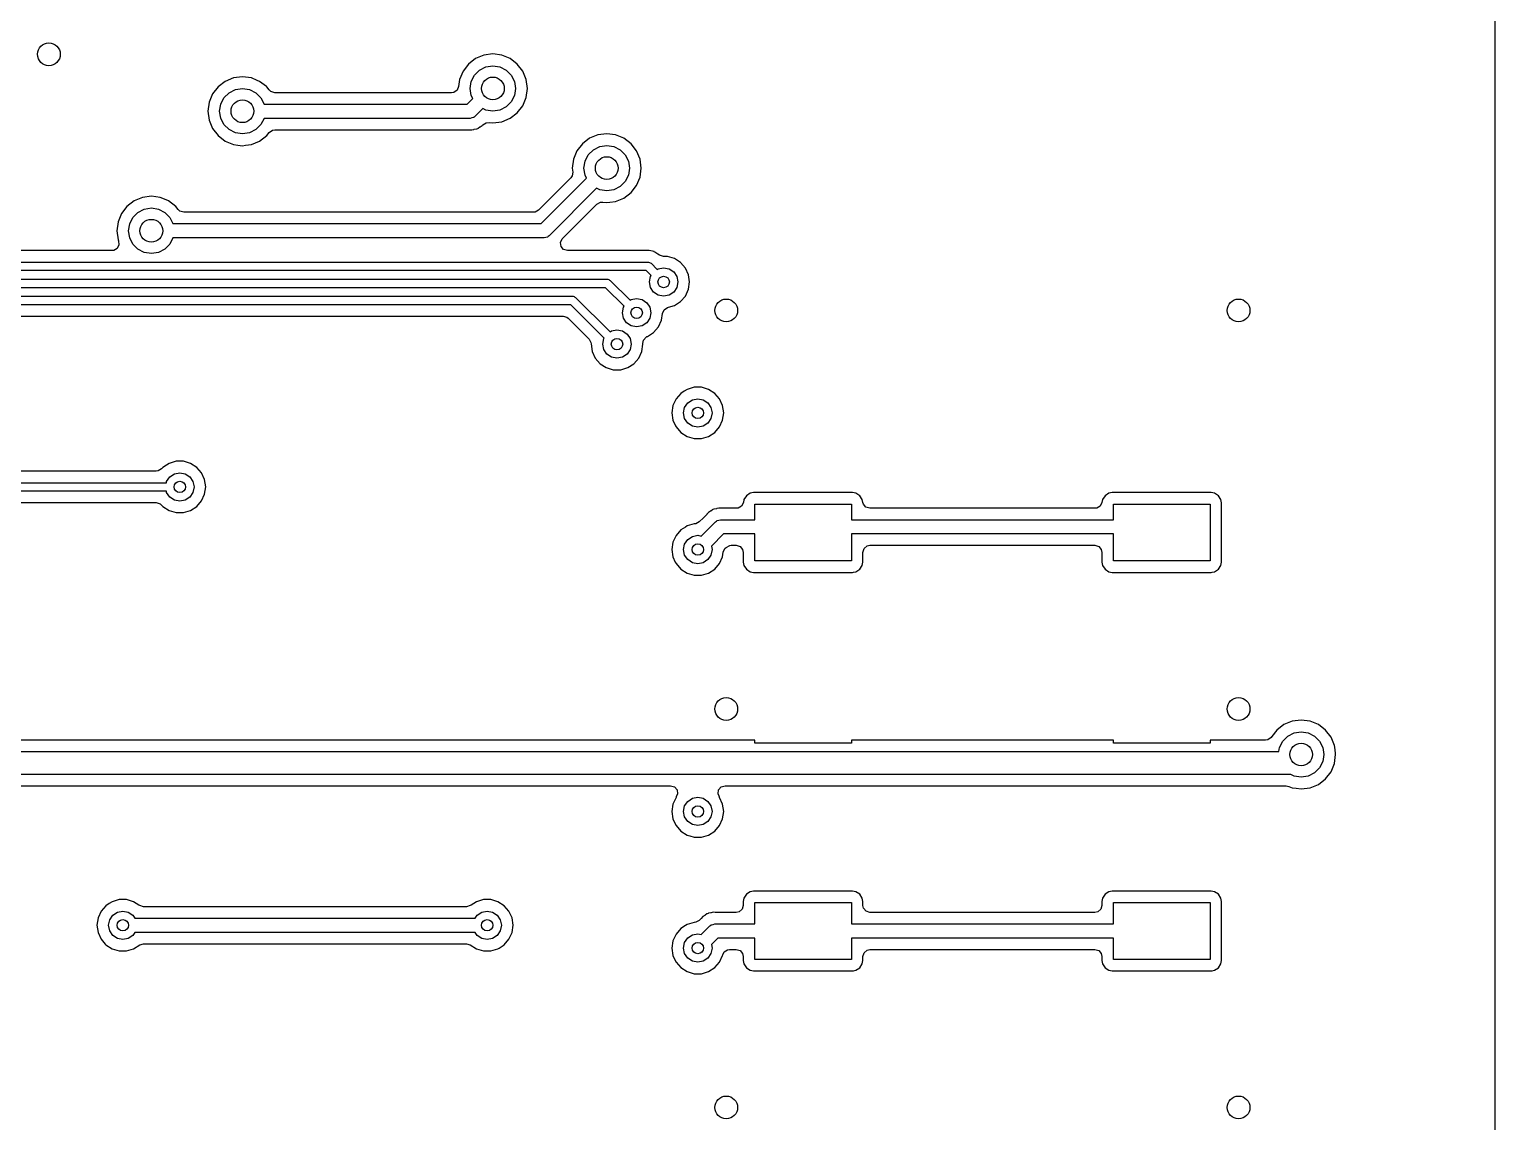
# Model space of a CAD drawing. Extents: x 0.4 to 10.6, y -8.1 to -0.4.
# Drawn here: x 6.88 to 7.894, y -2.707 to -1.951 of the extents above; entities that cross this region are included whole.
import ezdxf

# ---------------------------------------------------------------- set-up
doc = ezdxf.new("R2010")
doc.units = 0
doc.header["$MEASUREMENT"] = 0
doc.layers.add('BLACK', color=7, linetype='CONTINUOUS')

msp = doc.modelspace()

# ---------------------------------------------------------------- linework, layer by layer
at = {"layer": 'BLACK', "linetype": 'CONTINUOUS'}
for p, q in [((7.89368, -1.7126), (7.89368, -3.01181)), ((7.18393, -1.97526), (7.18014, -1.9802)), ((7.18886, -1.97147), (7.18393, -1.97526)), ((7.19462, -1.96909), (7.18886, -1.97147)), ((7.20079, -1.96828), (7.19462, -1.96909)), ((7.19462, -1.96909), (7.19462, -1.96909)), ((7.20696, -1.96909), (7.20079, -1.96828)), ((7.20079, -1.96828), (7.20079, -1.96828)), ((7.21271, -1.97147), (7.20696, -1.96909)), ((7.20696, -1.96909), (7.20696, -1.96909)), ((7.21765, -1.97526), (7.21271, -1.97147)), ((7.22144, -1.9802), (7.21765, -1.97526)), ((7.02139, -1.98484), (7.01564, -1.98722)), ((7.02756, -1.98403), (7.02139, -1.98484)), ((7.02139, -1.98484), (7.02139, -1.98484)), ((7.03373, -1.98484), (7.02756, -1.98403)), ((7.02756, -1.98403), (7.02756, -1.98403)), ((7.03782, -1.98654), (7.03373, -1.98484)), ((7.03373, -1.98484), (7.03373, -1.98484)), ((7.17775, -1.98595), (7.17711, -1.99081)), ((7.18014, -1.9802), (7.17775, -1.98595)), ((7.17775, -1.98595), (7.17775, -1.98595)), ((7.18581, -1.98726), (7.18805, -1.98287)), ((7.18805, -1.98287), (7.19153, -1.97939)), ((7.19153, -1.97939), (7.19592, -1.97715)), ((7.19592, -1.97715), (7.20079, -1.97638)), ((7.20079, -1.97638), (7.20565, -1.97715)), ((7.20565, -1.97715), (7.21004, -1.97939)), ((7.21004, -1.97939), (7.21353, -1.98287)), ((7.21353, -1.98287), (7.21576, -1.98726)), ((7.22382, -1.98595), (7.22144, -1.9802)), ((7.22463, -1.99213), (7.22382, -1.98595)), ((7.00691, -1.99595), (7.00453, -2.0017)), ((7.0107, -1.99101), (7.00691, -1.99595)), ((7.01564, -1.98722), (7.0107, -1.99101)), ((7.01482, -1.99862), (7.0183, -1.99513)), ((7.0183, -1.99513), (7.02269, -1.9929)), ((7.02269, -1.9929), (7.02756, -1.99213)), ((7.02756, -1.99213), (7.03243, -1.9929)), ((7.03243, -1.9929), (7.03682, -1.99513)), ((7.03682, -1.99513), (7.0403, -1.99862)), ((7.03948, -1.98722), (7.03782, -1.98654)), ((7.04416, -1.99081), (7.03948, -1.98722)), ((7.04442, -1.99101), (7.04416, -1.99081)), ((7.04606, -1.99315), (7.04442, -1.99101)), ((7.04729, -1.99428), (7.04606, -1.99315)), ((7.04993, -1.99506), (7.04729, -1.99428)), ((7.17227, -1.99506), (7.04993, -1.99506)), ((7.17371, -1.99484), (7.17227, -1.99506)), ((7.176, -1.99333), (7.17371, -1.99484)), ((7.17711, -1.99081), (7.176, -1.99333)), ((7.18504, -1.99213), (7.18581, -1.98726)), ((7.18581, -1.99699), (7.18504, -1.99213)), ((7.21576, -1.98726), (7.21654, -1.99213)), ((7.21654, -1.99213), (7.21576, -1.99699)), ((7.22382, -1.9983), (7.22463, -1.99213)), ((7.00453, -2.0017), (7.00371, -2.00787)), ((7.00453, -2.0017), (7.00453, -2.0017)), ((7.01181, -2.00787), (7.01258, -2.00301)), ((7.01258, -2.00301), (7.01482, -1.99862)), ((7.0403, -1.99862), (7.04251, -2.00295)), ((7.04251, -2.00295), (7.183, -2.00295)), ((7.183, -2.00295), (7.18687, -1.99908)), ((7.18687, -1.99908), (7.18581, -1.99699)), ((7.19383, -2.00604), (7.18852, -2.01135)), ((7.19592, -2.0071), (7.19383, -2.00604)), ((7.21004, -2.00487), (7.20565, -2.0071)), ((7.21353, -2.00138), (7.21004, -2.00487)), ((7.21576, -1.99699), (7.21353, -2.00138)), ((7.21765, -2.00899), (7.22144, -2.00405)), ((7.22144, -2.00405), (7.22382, -1.9983)), ((7.00371, -2.00787), (7.00371, -2.00787)), ((7.00371, -2.00787), (7.00453, -2.01405)), ((7.00453, -2.01405), (7.00453, -2.01405)), ((7.00453, -2.01405), (7.00645, -2.01869)), ((7.01258, -2.01274), (7.01181, -2.00787)), ((7.01482, -2.01713), (7.01258, -2.01274)), ((7.04251, -2.0128), (7.0403, -2.01713)), ((7.18504, -2.0128), (7.04251, -2.0128)), ((7.18621, -2.01245), (7.18504, -2.0128)), ((7.1874, -2.01219), (7.18621, -2.01245)), ((7.1876, -2.01204), (7.1874, -2.01219)), ((7.1877, -2.01201), (7.1876, -2.01204)), ((7.18782, -2.01188), (7.1877, -2.01201)), ((7.18852, -2.01135), (7.18782, -2.01188)), ((7.19383, -2.01733), (7.19612, -2.01581)), ((7.20079, -2.00787), (7.19592, -2.0071)), ((7.19612, -2.01581), (7.19821, -2.01563)), ((7.19821, -2.01563), (7.20079, -2.01597)), ((7.20565, -2.0071), (7.20079, -2.00787)), ((7.20079, -2.01597), (7.20696, -2.01516)), ((7.20696, -2.01516), (7.21271, -2.01278)), ((7.21271, -2.01278), (7.21765, -2.00899)), ((7.00645, -2.01869), (7.00691, -2.0198)), ((7.00691, -2.0198), (7.0107, -2.02474)), ((7.0107, -2.02474), (7.01564, -2.02853)), ((7.0183, -2.02061), (7.01482, -2.01713)), ((7.02269, -2.02285), (7.0183, -2.02061)), ((7.02756, -2.02362), (7.02269, -2.02285)), ((7.03243, -2.02285), (7.02756, -2.02362)), ((7.03682, -2.02061), (7.03243, -2.02285)), ((7.0403, -2.01713), (7.03682, -2.02061)), ((7.03948, -2.02853), (7.04442, -2.02474)), ((7.04442, -2.02474), (7.04606, -2.0226)), ((7.04606, -2.0226), (7.04828, -2.02098)), ((7.04828, -2.02098), (7.04993, -2.02069)), ((7.04993, -2.02069), (7.18437, -2.02069)), ((7.18437, -2.02069), (7.18459, -2.0207)), ((7.18459, -2.0207), (7.18617, -2.02084)), ((7.18617, -2.02084), (7.18771, -2.02042)), ((7.18771, -2.02042), (7.18792, -2.02038)), ((7.18792, -2.02038), (7.18949, -2.0201)), ((7.18949, -2.0201), (7.18969, -2.02003)), ((7.18949, -2.0201), (7.18949, -2.0201)), ((7.18969, -2.02003), (7.19035, -2.01976)), ((7.19035, -2.01976), (7.19054, -2.01967)), ((7.19054, -2.01967), (7.19184, -2.01875)), ((7.19054, -2.01967), (7.19054, -2.01967)), ((7.19184, -2.01875), (7.19202, -2.01864)), ((7.19202, -2.01864), (7.1934, -2.01784)), ((7.1934, -2.01784), (7.19383, -2.01733)), ((7.2676, -2.02659), (7.26267, -2.03038)), ((7.27336, -2.02421), (7.2676, -2.02659)), ((7.27953, -2.0234), (7.27336, -2.02421)), ((7.27336, -2.02421), (7.27336, -2.02421)), ((7.2857, -2.02421), (7.27953, -2.0234)), ((7.27953, -2.0234), (7.27953, -2.0234)), ((7.28898, -2.02557), (7.2857, -2.02421)), ((7.2857, -2.02421), (7.2857, -2.02421)), ((7.29145, -2.02659), (7.28898, -2.02557)), ((7.29639, -2.03038), (7.29145, -2.02659)), ((7.01564, -2.02853), (7.02139, -2.03091)), ((7.02139, -2.03091), (7.02447, -2.03131)), ((7.02447, -2.03131), (7.02756, -2.03172)), ((7.02756, -2.03172), (7.02962, -2.03145)), ((7.02756, -2.03172), (7.02756, -2.03172)), ((7.02756, -2.03172), (7.02756, -2.03172)), ((7.02962, -2.03145), (7.03373, -2.03091)), ((7.03373, -2.03091), (7.03948, -2.02853)), ((7.25888, -2.03532), (7.25649, -2.04107)), ((7.26267, -2.03038), (7.25888, -2.03532)), ((7.26679, -2.03799), (7.27027, -2.0345)), ((7.27027, -2.0345), (7.27466, -2.03227)), ((7.27466, -2.03227), (7.27953, -2.0315)), ((7.27953, -2.0315), (7.28439, -2.03227)), ((7.28439, -2.03227), (7.28878, -2.0345)), ((7.28878, -2.0345), (7.29227, -2.03799)), ((7.30018, -2.03532), (7.29639, -2.03038)), ((7.30256, -2.04107), (7.30018, -2.03532)), ((7.25649, -2.04107), (7.25568, -2.04724)), ((7.25568, -2.04724), (7.25568, -2.04724)), ((7.25568, -2.04724), (7.25603, -2.04991)), ((7.25649, -2.04107), (7.25649, -2.04107)), ((7.26378, -2.04724), (7.26455, -2.04238)), ((7.26455, -2.05211), (7.26378, -2.04724)), ((7.26455, -2.04238), (7.26679, -2.03799)), ((7.29227, -2.03799), (7.2945, -2.04238)), ((7.2945, -2.04238), (7.29528, -2.04724)), ((7.29528, -2.04724), (7.2945, -2.05211)), ((7.30337, -2.04724), (7.30256, -2.04107)), ((7.30256, -2.05342), (7.30337, -2.04724)), ((7.25465, -2.054), (7.23234, -2.07631)), ((7.23418, -2.08563), (7.26561, -2.0542)), ((7.25561, -2.05263), (7.25465, -2.054)), ((7.25603, -2.04991), (7.25561, -2.05263)), ((7.26561, -2.0542), (7.26455, -2.05211)), ((7.29227, -2.0565), (7.28878, -2.05998)), ((7.2945, -2.05211), (7.29227, -2.0565)), ((7.30018, -2.05917), (7.30256, -2.05342)), ((6.9584, -2.06752), (6.95264, -2.0699)), ((6.96457, -2.06671), (6.9584, -2.06752)), ((6.9584, -2.06752), (6.9584, -2.06752)), ((6.97074, -2.06752), (6.96457, -2.06671)), ((6.96457, -2.06671), (6.96457, -2.06671)), ((6.97473, -2.06917), (6.97074, -2.06752)), ((6.97074, -2.06752), (6.97074, -2.06752)), ((7.27257, -2.06116), (7.2397, -2.09403)), ((7.27466, -2.06222), (7.27257, -2.06116)), ((7.27953, -2.06299), (7.27466, -2.06222)), ((7.28439, -2.06222), (7.27953, -2.06299)), ((7.28878, -2.05998), (7.28439, -2.06222)), ((7.29145, -2.0679), (7.29639, -2.06411)), ((7.29639, -2.06411), (7.30018, -2.05917)), ((6.94771, -2.07369), (6.94392, -2.07863)), ((6.95264, -2.0699), (6.94771, -2.07369)), ((6.95531, -2.07781), (6.9597, -2.07557)), ((6.9597, -2.07557), (6.96457, -2.0748)), ((6.96457, -2.0748), (6.96943, -2.07557)), ((6.96943, -2.07557), (6.97382, -2.07781)), ((6.97649, -2.0699), (6.97473, -2.06917)), ((6.98142, -2.07369), (6.97649, -2.0699)), ((6.98143, -2.07369), (6.98142, -2.07369)), ((6.98307, -2.07583), (6.98143, -2.07369)), ((6.9843, -2.07696), (6.98307, -2.07583)), ((6.98694, -2.07774), (6.9843, -2.07696)), ((7.22993, -2.07762), (7.22889, -2.07774)), ((7.23234, -2.07631), (7.22993, -2.07762)), ((7.26052, -2.08438), (7.27277, -2.07213)), ((7.27277, -2.07213), (7.27518, -2.07081)), ((7.27518, -2.07081), (7.27686, -2.07074)), ((7.27686, -2.07074), (7.27953, -2.07109)), ((7.27953, -2.07109), (7.28158, -2.07082)), ((7.27953, -2.07109), (7.27953, -2.07109)), ((7.27953, -2.07109), (7.27953, -2.07109)), ((7.28158, -2.07082), (7.2857, -2.07028)), ((7.2857, -2.07028), (7.29145, -2.0679)), ((6.94153, -2.08438), (6.94072, -2.09055)), ((6.94392, -2.07863), (6.94153, -2.08438)), ((6.94153, -2.08438), (6.94153, -2.08438)), ((6.94882, -2.09055), (6.94959, -2.08568)), ((6.94959, -2.08568), (6.95183, -2.08129)), ((6.95183, -2.08129), (6.95531, -2.07781)), ((6.97382, -2.07781), (6.97731, -2.08129)), ((6.97731, -2.08129), (6.97952, -2.08563)), ((6.97952, -2.08563), (7.23418, -2.08563)), ((7.22889, -2.07774), (6.98694, -2.07774)), ((7.24892, -2.09598), (7.26052, -2.08438)), ((6.94072, -2.09055), (6.94072, -2.09055)), ((6.94072, -2.09055), (6.94153, -2.09672)), ((6.94153, -2.09672), (6.94153, -2.09672)), ((6.94153, -2.09672), (6.94182, -2.09742)), ((6.94182, -2.09742), (6.94188, -2.09756)), ((6.94188, -2.09756), (6.94217, -2.1003)), ((6.94959, -2.09542), (6.94882, -2.09055)), ((6.95183, -2.09981), (6.94959, -2.09542)), ((6.97952, -2.09547), (6.97731, -2.09981)), ((7.23622, -2.09547), (6.97952, -2.09547)), ((7.23739, -2.09513), (7.23622, -2.09547)), ((7.23858, -2.09487), (7.23739, -2.09513)), ((7.23878, -2.09472), (7.23858, -2.09487)), ((7.23888, -2.09469), (7.23878, -2.09472)), ((7.239, -2.09456), (7.23888, -2.09469)), ((7.2397, -2.09403), (7.239, -2.09456)), ((7.24754, -2.09873), (7.24868, -2.09623)), ((7.24868, -2.09623), (7.24892, -2.09598)), ((6.93737, -2.10431), (6.75653, -2.10431)), ((6.93858, -2.10416), (6.93737, -2.10431)), ((6.94094, -2.10276), (6.93858, -2.10416)), ((6.94217, -2.1003), (6.94094, -2.10276)), ((6.95531, -2.10329), (6.95183, -2.09981)), ((6.9597, -2.10553), (6.95531, -2.10329)), ((6.96457, -2.1063), (6.9597, -2.10553)), ((6.96943, -2.10553), (6.96457, -2.1063)), ((6.97382, -2.10329), (6.96943, -2.10553)), ((6.97731, -2.09981), (6.97382, -2.10329)), ((7.24793, -2.10146), (7.24754, -2.09873)), ((7.24973, -2.10354), (7.24793, -2.10146)), ((7.25237, -2.10431), (7.24973, -2.10354)), ((7.30652, -2.10431), (7.25237, -2.10431)), ((7.30747, -2.10422), (7.30652, -2.10431)), ((7.30807, -2.1041), (7.30747, -2.10422)), ((7.30838, -2.10416), (7.30807, -2.1041)), ((7.30807, -2.1041), (7.30807, -2.1041)), ((7.30897, -2.10428), (7.30838, -2.10416)), ((7.3123, -2.10494), (7.30897, -2.10428)), ((7.30897, -2.10428), (7.30897, -2.10428)), ((7.31245, -2.10504), (7.3123, -2.10494)), ((7.3123, -2.10494), (7.3123, -2.10494)), ((7.3123, -2.10494), (7.3123, -2.10494)), ((7.3123, -2.10494), (7.3123, -2.10494)), ((7.31275, -2.10524), (7.31245, -2.10504)), ((7.31499, -2.10673), (7.31275, -2.10524)), ((7.31602, -2.10743), (7.31499, -2.10673)), ((7.31609, -2.10747), (7.31602, -2.10743)), ((7.31873, -2.10825), (7.31609, -2.10747)), ((7.30685, -2.11811), (6.75002, -2.11811)), ((6.75124, -2.1122), (7.30807, -2.1122)), ((7.31027, -2.12153), (7.30685, -2.11811)), ((7.30807, -2.1122), (7.30825, -2.11224)), ((7.30825, -2.11224), (7.30833, -2.11222)), ((7.30833, -2.11222), (7.30845, -2.11227)), ((7.30845, -2.11227), (7.30908, -2.11238)), ((7.30908, -2.11238), (7.30957, -2.1128)), ((7.30957, -2.1128), (7.31016, -2.11307)), ((7.31016, -2.11307), (7.31444, -2.11735)), ((7.31444, -2.11735), (7.31513, -2.11689)), ((7.31513, -2.11689), (7.3189, -2.11614)), ((7.32145, -2.10825), (7.31873, -2.10825)), ((7.3189, -2.11614), (7.32266, -2.11689)), ((7.32634, -2.10968), (7.32145, -2.10825)), ((7.32145, -2.10825), (7.32145, -2.10825)), ((7.32266, -2.11689), (7.32586, -2.11902)), ((7.33063, -2.11244), (7.32634, -2.10968)), ((7.32634, -2.10968), (7.32634, -2.10968)), ((7.32634, -2.10968), (7.32634, -2.10968)), ((7.33397, -2.1163), (7.33063, -2.11244)), ((7.33609, -2.12094), (7.33397, -2.1163)), ((6.73531, -2.12402), (7.27992, -2.12402)), ((7.27992, -2.12402), (7.2801, -2.12405)), ((7.2801, -2.12405), (7.28018, -2.12403)), ((7.28018, -2.12403), (7.2803, -2.12408)), ((7.2803, -2.12408), (7.28093, -2.12419)), ((7.28093, -2.12419), (7.28143, -2.12461)), ((7.28143, -2.12461), (7.28201, -2.12488)), ((7.28201, -2.12488), (7.29576, -2.13863)), ((7.30906, -2.12598), (7.3098, -2.12222)), ((7.3098, -2.12975), (7.30906, -2.12598)), ((7.3098, -2.12222), (7.31027, -2.12153)), ((7.32586, -2.11902), (7.32799, -2.12222)), ((7.32799, -2.12222), (7.32874, -2.12598)), ((7.32874, -2.12598), (7.32799, -2.12975)), ((7.33682, -2.12598), (7.33609, -2.12094)), ((7.33609, -2.13103), (7.33682, -2.12598)), ((6.72614, -2.13583), (7.25591, -2.13583)), ((7.2787, -2.12992), (6.73409, -2.12992)), ((7.25591, -2.13583), (7.25609, -2.13586)), ((7.25609, -2.13586), (7.25616, -2.13584)), ((7.25616, -2.13584), (7.25628, -2.13589)), ((7.25628, -2.13589), (7.25692, -2.136)), ((7.25692, -2.136), (7.25741, -2.13642)), ((7.25741, -2.13642), (7.25799, -2.13669)), ((7.25799, -2.13669), (7.28183, -2.16052)), ((7.29158, -2.1428), (7.2787, -2.12992)), ((7.29576, -2.13863), (7.29645, -2.13817)), ((7.29645, -2.13817), (7.30022, -2.13742)), ((7.30022, -2.13742), (7.30398, -2.13817)), ((7.30398, -2.13817), (7.30718, -2.1403)), ((7.31194, -2.13294), (7.3098, -2.12975)), ((7.31513, -2.13508), (7.31194, -2.13294)), ((7.3189, -2.13583), (7.31513, -2.13508)), ((7.32266, -2.13508), (7.3189, -2.13583)), ((7.32586, -2.13294), (7.32266, -2.13508)), ((7.32799, -2.12975), (7.32586, -2.13294)), ((7.33063, -2.13953), (7.33397, -2.13567)), ((7.33397, -2.13567), (7.33609, -2.13103)), ((7.25468, -2.14173), (6.72644, -2.14173)), ((7.27777, -2.16482), (7.25468, -2.14173)), ((7.29037, -2.14726), (7.29112, -2.14349)), ((7.29112, -2.15103), (7.29037, -2.14726)), ((7.29112, -2.14349), (7.29158, -2.1428)), ((7.30718, -2.1403), (7.30931, -2.14349)), ((7.30931, -2.14349), (7.31006, -2.14726)), ((7.31006, -2.14726), (7.30931, -2.15103)), ((7.31741, -2.15231), (7.31807, -2.14769)), ((7.31807, -2.14769), (7.31922, -2.14518)), ((7.31922, -2.14518), (7.32153, -2.1437)), ((7.32153, -2.1437), (7.3238, -2.14303)), ((7.32153, -2.1437), (7.32153, -2.1437)), ((7.3238, -2.14303), (7.32634, -2.14228)), ((7.32634, -2.14228), (7.33063, -2.13953)), ((6.73399, -2.14963), (7.24939, -2.14963)), ((7.24939, -2.14963), (7.25203, -2.1504)), ((7.25203, -2.1504), (7.25284, -2.15106)), ((7.25284, -2.15106), (7.26728, -2.1655)), ((7.29326, -2.15422), (7.29112, -2.15103)), ((7.29645, -2.15635), (7.29326, -2.15422)), ((7.30022, -2.1571), (7.29645, -2.15635)), ((7.30398, -2.15635), (7.30022, -2.1571)), ((7.30718, -2.15422), (7.30398, -2.15635)), ((7.30931, -2.15103), (7.30718, -2.15422)), ((7.31195, -2.1608), (7.31529, -2.15695)), ((7.31529, -2.15695), (7.31741, -2.15231)), ((7.26728, -2.1655), (7.2686, -2.16791)), ((7.2686, -2.16791), (7.2687, -2.16885)), ((7.2687, -2.16885), (7.26944, -2.17397)), ((7.27679, -2.16892), (7.27754, -2.16516)), ((7.27754, -2.17269), (7.27679, -2.16892)), ((7.27754, -2.16516), (7.27777, -2.16482)), ((7.28183, -2.16052), (7.28286, -2.15983)), ((7.28286, -2.15983), (7.28663, -2.15908)), ((7.28663, -2.15908), (7.2904, -2.15983)), ((7.2904, -2.15983), (7.29359, -2.16196)), ((7.29359, -2.16196), (7.29572, -2.16516)), ((7.29572, -2.16516), (7.29647, -2.16892)), ((7.29647, -2.16892), (7.29572, -2.17269)), ((7.30382, -2.17397), (7.30455, -2.16892)), ((7.30454, -2.16884), (7.30455, -2.16876)), ((7.30455, -2.16892), (7.30454, -2.16884)), ((7.30455, -2.16876), (7.30455, -2.16857)), ((7.30455, -2.16857), (7.30458, -2.16857)), ((7.30458, -2.16857), (7.30493, -2.16612)), ((7.30493, -2.16612), (7.30673, -2.16404)), ((7.30673, -2.16404), (7.30737, -2.16377)), ((7.30734, -2.16371), (7.30766, -2.16356)), ((7.30737, -2.16377), (7.30734, -2.16371)), ((7.30766, -2.16356), (7.31195, -2.1608)), ((7.30766, -2.16356), (7.30766, -2.16356)), ((7.30766, -2.16356), (7.30766, -2.16356)), ((7.26944, -2.17397), (7.27156, -2.17861)), ((7.27156, -2.17861), (7.27156, -2.17861)), ((7.27156, -2.17861), (7.2749, -2.18247)), ((7.27967, -2.17588), (7.27754, -2.17269)), ((7.28286, -2.17802), (7.27967, -2.17588)), ((7.28663, -2.17877), (7.28286, -2.17802)), ((7.2904, -2.17802), (7.28663, -2.17877)), ((7.29359, -2.17588), (7.2904, -2.17802)), ((7.29572, -2.17269), (7.29359, -2.17588)), ((7.29837, -2.18247), (7.30171, -2.17861)), ((7.30171, -2.17861), (7.30382, -2.17397)), ((7.2749, -2.18247), (7.27919, -2.18522)), ((7.27919, -2.18522), (7.28408, -2.18666)), ((7.28408, -2.18666), (7.28408, -2.18666)), ((7.28408, -2.18666), (7.28408, -2.18666)), ((7.28408, -2.18666), (7.28918, -2.18666)), ((7.28918, -2.18666), (7.29407, -2.18522)), ((7.28918, -2.18666), (7.28918, -2.18666)), ((7.29407, -2.18522), (7.29837, -2.18247)), ((7.33997, -2.1988), (7.33508, -2.20024)), ((7.34507, -2.1988), (7.33997, -2.1988)), ((7.33997, -2.1988), (7.33997, -2.1988)), ((7.34996, -2.20024), (7.34507, -2.1988)), ((7.34507, -2.1988), (7.34507, -2.1988)), ((7.32745, -2.20685), (7.32533, -2.21149)), ((7.33079, -2.20299), (7.32745, -2.20685)), ((7.32745, -2.20685), (7.32745, -2.20685)), ((7.33306, -2.20153), (7.33079, -2.20299)), ((7.33508, -2.20024), (7.33306, -2.20153)), ((7.33508, -2.20024), (7.33508, -2.20024)), ((7.33508, -2.20024), (7.33508, -2.20024)), ((7.33556, -2.20958), (7.33875, -2.20744)), ((7.33875, -2.20744), (7.34252, -2.20669)), ((7.34252, -2.20669), (7.34629, -2.20744)), ((7.34629, -2.20744), (7.34948, -2.20958)), ((7.35425, -2.20299), (7.34996, -2.20024)), ((7.34996, -2.20024), (7.34996, -2.20024)), ((7.34996, -2.20024), (7.34996, -2.20024)), ((7.35759, -2.20685), (7.35425, -2.20299)), ((7.35971, -2.21149), (7.35759, -2.20685)), ((7.32533, -2.21149), (7.3246, -2.21654)), ((7.3246, -2.21654), (7.32533, -2.22158)), ((7.33268, -2.21654), (7.33343, -2.21277)), ((7.33343, -2.2203), (7.33268, -2.21654)), ((7.33343, -2.21277), (7.33556, -2.20958)), ((7.34948, -2.20958), (7.35161, -2.21277)), ((7.35161, -2.21277), (7.35236, -2.21654)), ((7.35236, -2.21654), (7.35161, -2.2203)), ((7.36044, -2.21654), (7.35971, -2.21149)), ((7.35971, -2.22158), (7.36044, -2.21654)), ((7.32533, -2.22158), (7.32712, -2.22552)), ((7.32712, -2.22552), (7.32745, -2.22622)), ((7.32745, -2.22622), (7.33079, -2.23008)), ((7.33556, -2.2235), (7.33343, -2.2203)), ((7.33875, -2.22563), (7.33556, -2.2235)), ((7.34252, -2.22638), (7.33875, -2.22563)), ((7.34629, -2.22563), (7.34252, -2.22638)), ((7.34948, -2.2235), (7.34629, -2.22563)), ((7.35161, -2.2203), (7.34948, -2.2235)), ((7.35425, -2.23008), (7.35759, -2.22622)), ((7.35759, -2.22622), (7.35971, -2.22158)), ((7.33079, -2.23008), (7.33508, -2.23283)), ((7.33508, -2.23283), (7.33997, -2.23427)), ((7.33997, -2.23427), (7.33997, -2.23427)), ((7.33997, -2.23427), (7.33997, -2.23427)), ((7.33997, -2.23427), (7.34507, -2.23427)), ((7.34507, -2.23427), (7.34996, -2.23283)), ((7.34507, -2.23427), (7.34507, -2.23427)), ((7.34996, -2.23283), (7.35425, -2.23008)), ((6.9817, -2.24998), (6.97681, -2.25142)), ((6.9868, -2.24998), (6.9817, -2.24998)), ((6.9817, -2.24998), (6.9817, -2.24998)), ((6.9917, -2.25142), (6.9868, -2.24998)), ((6.9868, -2.24998), (6.9868, -2.24998)), ((6.96795, -2.25687), (6.61006, -2.25687)), ((6.96933, -2.25667), (6.96795, -2.25687)), ((6.97164, -2.25519), (6.96933, -2.25667)), ((6.97252, -2.25417), (6.97164, -2.25519)), ((6.97494, -2.25262), (6.97252, -2.25417)), ((6.97681, -2.25142), (6.97494, -2.25262)), ((6.97681, -2.25142), (6.97681, -2.25142)), ((6.97681, -2.25142), (6.97681, -2.25142)), ((6.97729, -2.26076), (6.98049, -2.25862)), ((6.98049, -2.25862), (6.98425, -2.25787)), ((6.98425, -2.25787), (6.98802, -2.25862)), ((6.98802, -2.25862), (6.99121, -2.26076)), ((6.99599, -2.25417), (6.9917, -2.25142)), ((6.9917, -2.25142), (6.9917, -2.25142)), ((6.9917, -2.25142), (6.9917, -2.25142)), ((6.99933, -2.25803), (6.99599, -2.25417)), ((7.00144, -2.26267), (6.99933, -2.25803)), ((6.58428, -2.26476), (6.975, -2.26476)), ((6.975, -2.26476), (6.97516, -2.26395)), ((6.97516, -2.26395), (6.97729, -2.26076)), ((6.99121, -2.26076), (6.99335, -2.26395)), ((6.99335, -2.26395), (6.99409, -2.26772)), ((6.99409, -2.26772), (6.99335, -2.27148)), ((7.00217, -2.26772), (7.00144, -2.26267)), ((7.00144, -2.27276), (7.00217, -2.26772)), ((6.975, -2.27067), (6.58306, -2.27067)), ((6.67597, -2.27856), (6.96795, -2.27856)), ((6.96795, -2.27856), (6.97059, -2.27934)), ((6.97059, -2.27934), (6.97164, -2.28025)), ((6.97164, -2.28025), (6.97252, -2.28126)), ((6.97516, -2.27148), (6.975, -2.27067)), ((6.97729, -2.27468), (6.97516, -2.27148)), ((6.98049, -2.27681), (6.97729, -2.27468)), ((6.98425, -2.27756), (6.98049, -2.27681)), ((6.98802, -2.27681), (6.98425, -2.27756)), ((6.99121, -2.27468), (6.98802, -2.27681)), ((6.99335, -2.27148), (6.99121, -2.27468)), ((6.99599, -2.28126), (6.99933, -2.2774)), ((6.99933, -2.2774), (7.00144, -2.27276)), ((7.37404, -2.27853), (7.37276, -2.28097)), ((7.37445, -2.27645), (7.37404, -2.27853)), ((7.3762, -2.27384), (7.37445, -2.27645)), ((7.37445, -2.27645), (7.37445, -2.27645)), ((7.37881, -2.27209), (7.3762, -2.27384)), ((7.38111, -2.27163), (7.37881, -2.27209)), ((7.37881, -2.27209), (7.37881, -2.27209)), ((7.4496, -2.27163), (7.38111, -2.27163)), ((7.38111, -2.27163), (7.38111, -2.27163)), ((7.38189, -2.29035), (7.38189, -2.27953)), ((7.38189, -2.27953), (7.44882, -2.27953)), ((7.44882, -2.27953), (7.44882, -2.29035)), ((7.4519, -2.27209), (7.4496, -2.27163)), ((7.4496, -2.27163), (7.4496, -2.27163)), ((7.45451, -2.27384), (7.4519, -2.27209)), ((7.4519, -2.27209), (7.4519, -2.27209)), ((7.45625, -2.27645), (7.45451, -2.27384)), ((7.45667, -2.27853), (7.45625, -2.27645)), ((7.45625, -2.27645), (7.45625, -2.27645)), ((7.45702, -2.27961), (7.45667, -2.27853)), ((7.45882, -2.28169), (7.45702, -2.27961)), ((7.62207, -2.27853), (7.6208, -2.28097)), ((7.62249, -2.27645), (7.62207, -2.27853)), ((7.62423, -2.27384), (7.62249, -2.27645)), ((7.62249, -2.27645), (7.62249, -2.27645)), ((7.62684, -2.27209), (7.62423, -2.27384)), ((7.62914, -2.27163), (7.62684, -2.27209)), ((7.62684, -2.27209), (7.62684, -2.27209)), ((7.69763, -2.27163), (7.62914, -2.27163)), ((7.62914, -2.27163), (7.62914, -2.27163)), ((7.62992, -2.29035), (7.62992, -2.27953)), ((7.62992, -2.27953), (7.69685, -2.27953)), ((7.69685, -2.27953), (7.69685, -2.3189)), ((7.69993, -2.27209), (7.69763, -2.27163)), ((7.69763, -2.27163), (7.69763, -2.27163)), ((7.70254, -2.27384), (7.69993, -2.27209)), ((7.69993, -2.27209), (7.69993, -2.27209)), ((7.70429, -2.27645), (7.70254, -2.27384)), ((7.70474, -2.27875), (7.70429, -2.27645)), ((7.70429, -2.27645), (7.70429, -2.27645)), ((7.70474, -2.31968), (7.70474, -2.27875)), ((7.70474, -2.27875), (7.70474, -2.27875)), ((6.97252, -2.28126), (6.97681, -2.28402)), ((6.97681, -2.28402), (6.9817, -2.28545)), ((6.9817, -2.28545), (6.9817, -2.28545)), ((6.9817, -2.28545), (6.9817, -2.28545)), ((6.9817, -2.28545), (6.9868, -2.28545)), ((6.9868, -2.28545), (6.9917, -2.28402)), ((6.9868, -2.28545), (6.9868, -2.28545)), ((6.9917, -2.28402), (6.99599, -2.28126)), ((7.34638, -2.28904), (7.34356, -2.29186)), ((7.34873, -2.28669), (7.34638, -2.28904)), ((7.34888, -2.28653), (7.34873, -2.28669)), ((7.3499, -2.28531), (7.34888, -2.28653)), ((7.35128, -2.28451), (7.3499, -2.28531)), ((7.35146, -2.2844), (7.35128, -2.28451)), ((7.35277, -2.28348), (7.35146, -2.2844)), ((7.35296, -2.28339), (7.35277, -2.28348)), ((7.35362, -2.28312), (7.35296, -2.28339)), ((7.35382, -2.28305), (7.35362, -2.28312)), ((7.35539, -2.28277), (7.35382, -2.28305)), ((7.35559, -2.28272), (7.35539, -2.28277)), ((7.35713, -2.28231), (7.35559, -2.28272)), ((7.3571, -2.2907), (7.35827, -2.29035)), ((7.3585, -2.28243), (7.35713, -2.28231)), ((7.35827, -2.29035), (7.38189, -2.29035)), ((7.35872, -2.28245), (7.3585, -2.28243)), ((7.35893, -2.28246), (7.35872, -2.28245)), ((7.36925, -2.28246), (7.35893, -2.28246)), ((7.37037, -2.28233), (7.36925, -2.28246)), ((7.37276, -2.28097), (7.37037, -2.28233)), ((7.44882, -2.29035), (7.62992, -2.29035)), ((7.46146, -2.28246), (7.45882, -2.28169)), ((7.61728, -2.28246), (7.46146, -2.28246)), ((7.61841, -2.28233), (7.61728, -2.28246)), ((7.6208, -2.28097), (7.61841, -2.28233)), ((7.33079, -2.29748), (7.32745, -2.30134)), ((7.33392, -2.29547), (7.33079, -2.29748)), ((7.33508, -2.29472), (7.33392, -2.29547)), ((7.33997, -2.29329), (7.33508, -2.29472)), ((7.33508, -2.29472), (7.33508, -2.29472)), ((7.33508, -2.29472), (7.33508, -2.29472)), ((7.34011, -2.29329), (7.33997, -2.29329)), ((7.34115, -2.29318), (7.34011, -2.29329)), ((7.34356, -2.29186), (7.34115, -2.29318)), ((7.34492, -2.30166), (7.35479, -2.2918)), ((7.36031, -2.3002), (7.35188, -2.30862)), ((7.35479, -2.2918), (7.35549, -2.29127)), ((7.35549, -2.29127), (7.35561, -2.29114)), ((7.35561, -2.29114), (7.35571, -2.29111)), ((7.35571, -2.29111), (7.35591, -2.29096)), ((7.35591, -2.29096), (7.3571, -2.2907)), ((7.38189, -2.3002), (7.36031, -2.3002)), ((7.38189, -2.3189), (7.38189, -2.3002)), ((7.62992, -2.3002), (7.44882, -2.3002)), ((7.44882, -2.3002), (7.44882, -2.3189)), ((7.62992, -2.3189), (7.62992, -2.3002)), ((7.32533, -2.30598), (7.3246, -2.31102)), ((7.32745, -2.30134), (7.32533, -2.30598)), ((7.32745, -2.30134), (7.32745, -2.30134)), ((7.33268, -2.31102), (7.33343, -2.30726)), ((7.33343, -2.30726), (7.33556, -2.30406)), ((7.33556, -2.30406), (7.33875, -2.30193)), ((7.33875, -2.30193), (7.34252, -2.30118)), ((7.34252, -2.30118), (7.34492, -2.30166)), ((7.35188, -2.30862), (7.35236, -2.31102)), ((7.36017, -2.31287), (7.36132, -2.31037)), ((7.36132, -2.31037), (7.36155, -2.31011)), ((7.36155, -2.31011), (7.36215, -2.30952)), ((7.36215, -2.30952), (7.36456, -2.3082)), ((7.36456, -2.3082), (7.3656, -2.30809)), ((7.3656, -2.30809), (7.36911, -2.30809)), ((7.36911, -2.30809), (7.37175, -2.30887)), ((7.37175, -2.30887), (7.37355, -2.31094)), ((7.45671, -2.31297), (7.45749, -2.31033)), ((7.45749, -2.31033), (7.45957, -2.30853)), ((7.45957, -2.30853), (7.46159, -2.30809)), ((7.46159, -2.30809), (7.61715, -2.30809)), ((7.61715, -2.30809), (7.61979, -2.30887)), ((7.61979, -2.30887), (7.62159, -2.31094)), ((7.3246, -2.31102), (7.32533, -2.31607)), ((7.32533, -2.31607), (7.32696, -2.31966)), ((7.32696, -2.31966), (7.32745, -2.32071)), ((7.32745, -2.32071), (7.33079, -2.32457)), ((7.33343, -2.31479), (7.33268, -2.31102)), ((7.33556, -2.31798), (7.33343, -2.31479)), ((7.33875, -2.32012), (7.33556, -2.31798)), ((7.34252, -2.32087), (7.33875, -2.32012)), ((7.34629, -2.32012), (7.34252, -2.32087)), ((7.34948, -2.31798), (7.34629, -2.32012)), ((7.35161, -2.31479), (7.34948, -2.31798)), ((7.35236, -2.31102), (7.35161, -2.31479)), ((7.35425, -2.32457), (7.35759, -2.32071)), ((7.35759, -2.32071), (7.35971, -2.31607)), ((7.35971, -2.31607), (7.36017, -2.31287)), ((7.37355, -2.31094), (7.374, -2.31297)), ((7.374, -2.31297), (7.374, -2.31968)), ((7.374, -2.31968), (7.37445, -2.32198)), ((7.44882, -2.3189), (7.38189, -2.3189)), ((7.45625, -2.32198), (7.45671, -2.31968)), ((7.45671, -2.31968), (7.45671, -2.31297)), ((7.45671, -2.31968), (7.45671, -2.31968)), ((7.62159, -2.31094), (7.62203, -2.31297)), ((7.62203, -2.31297), (7.62203, -2.31968)), ((7.62203, -2.31968), (7.62249, -2.32198)), ((7.69685, -2.3189), (7.62992, -2.3189)), ((7.70429, -2.32198), (7.70474, -2.31968)), ((7.70474, -2.31968), (7.70474, -2.31968)), ((7.33079, -2.32457), (7.33508, -2.32732)), ((7.33508, -2.32732), (7.33991, -2.32874)), ((7.33991, -2.32874), (7.33997, -2.32876)), ((7.33997, -2.32876), (7.33997, -2.32876)), ((7.33997, -2.32876), (7.33997, -2.32876)), ((7.33997, -2.32876), (7.34507, -2.32876)), ((7.34507, -2.32876), (7.34996, -2.32732)), ((7.34507, -2.32876), (7.34507, -2.32876)), ((7.34996, -2.32732), (7.35425, -2.32457)), ((7.37445, -2.32198), (7.37445, -2.32198)), ((7.37445, -2.32198), (7.3762, -2.32459)), ((7.3762, -2.32459), (7.37881, -2.32633)), ((7.37881, -2.32633), (7.37881, -2.32633)), ((7.37881, -2.32633), (7.38111, -2.32679)), ((7.38111, -2.32679), (7.38111, -2.32679)), ((7.38111, -2.32679), (7.38111, -2.32679)), ((7.38111, -2.32679), (7.4496, -2.32679)), ((7.4496, -2.32679), (7.45018, -2.32668)), ((7.4496, -2.32679), (7.4496, -2.32679)), ((7.45018, -2.32668), (7.4519, -2.32633)), ((7.4519, -2.32633), (7.45451, -2.32459)), ((7.4519, -2.32633), (7.4519, -2.32633)), ((7.4519, -2.32633), (7.4519, -2.32633)), ((7.45451, -2.32459), (7.45625, -2.32198)), ((7.45625, -2.32198), (7.45625, -2.32198)), ((7.45625, -2.32198), (7.45625, -2.32198)), ((7.62249, -2.32198), (7.62249, -2.32198)), ((7.62249, -2.32198), (7.62423, -2.32459)), ((7.62423, -2.32459), (7.62684, -2.32633)), ((7.62684, -2.32633), (7.62684, -2.32633)), ((7.62684, -2.32633), (7.62914, -2.32679)), ((7.62914, -2.32679), (7.62914, -2.32679)), ((7.62914, -2.32679), (7.62914, -2.32679)), ((7.62914, -2.32679), (7.69763, -2.32679)), ((7.69763, -2.32679), (7.69821, -2.32668)), ((7.69763, -2.32679), (7.69763, -2.32679)), ((7.69821, -2.32668), (7.69993, -2.32633)), ((7.69993, -2.32633), (7.70254, -2.32459)), ((7.69993, -2.32633), (7.69993, -2.32633)), ((7.69993, -2.32633), (7.69993, -2.32633)), ((7.70254, -2.32459), (7.70429, -2.32198)), ((7.70429, -2.32198), (7.70429, -2.32198)), ((7.70429, -2.32198), (7.70429, -2.32198)), ((7.74792, -2.4321), (7.74298, -2.43589)), ((7.75367, -2.42972), (7.74792, -2.4321)), ((7.74792, -2.4321), (7.74792, -2.4321)), ((7.74792, -2.4321), (7.74792, -2.4321)), ((7.75984, -2.42891), (7.75367, -2.42972)), ((7.75367, -2.42972), (7.75367, -2.42972)), ((7.76601, -2.42972), (7.75984, -2.42891)), ((7.75984, -2.42891), (7.75984, -2.42891)), ((7.77172, -2.43209), (7.76601, -2.42972)), ((7.76601, -2.42972), (7.76601, -2.42972)), ((7.77177, -2.4321), (7.77172, -2.43209)), ((7.7767, -2.43589), (7.77177, -2.4321)), ((7.73908, -2.44098), (7.73685, -2.44261)), ((7.73963, -2.44026), (7.73908, -2.44098)), ((7.74298, -2.43589), (7.73963, -2.44026)), ((7.7471, -2.4435), (7.75059, -2.44002)), ((7.75059, -2.44002), (7.75498, -2.43778)), ((7.75498, -2.43778), (7.75984, -2.43701)), ((7.75984, -2.43701), (7.76471, -2.43778)), ((7.76471, -2.43778), (7.7691, -2.44002)), ((7.7691, -2.44002), (7.77258, -2.4435)), ((7.78049, -2.44083), (7.7767, -2.43589)), ((7.78288, -2.44658), (7.78049, -2.44083)), ((6.81338, -2.45079), (7.74441, -2.45079)), ((7.38189, -2.44289), (6.82421, -2.44289)), ((7.38189, -2.44488), (7.38189, -2.44289)), ((7.44882, -2.44488), (7.38189, -2.44488)), ((7.62992, -2.44289), (7.44882, -2.44289)), ((7.44882, -2.44289), (7.44882, -2.44488)), ((7.62992, -2.44488), (7.62992, -2.44289)), ((7.69685, -2.44488), (7.62992, -2.44488)), ((7.7352, -2.44289), (7.69685, -2.44289)), ((7.69685, -2.44289), (7.69685, -2.44488)), ((7.73685, -2.44261), (7.7352, -2.44289)), ((7.74441, -2.45079), (7.74487, -2.44789)), ((7.74487, -2.44789), (7.7471, -2.4435)), ((7.77258, -2.4435), (7.77482, -2.44789)), ((7.77482, -2.44789), (7.77559, -2.45276)), ((7.78302, -2.44765), (7.78288, -2.44658)), ((7.78356, -2.45176), (7.78302, -2.44765)), ((7.78369, -2.45276), (7.78356, -2.45176)), ((7.77258, -2.46201), (7.7691, -2.4655)), ((7.77482, -2.45762), (7.77258, -2.46201)), ((7.77559, -2.45276), (7.77482, -2.45762)), ((7.78049, -2.46468), (7.78288, -2.45893)), ((7.78288, -2.45893), (7.78369, -2.45276)), ((7.75263, -2.46654), (6.81012, -2.46654)), ((7.75498, -2.46773), (7.75263, -2.46654)), ((7.75984, -2.4685), (7.75498, -2.46773)), ((7.76471, -2.46773), (7.75984, -2.4685)), ((7.7691, -2.4655), (7.76471, -2.46773)), ((7.77177, -2.47341), (7.7767, -2.46962)), ((7.7767, -2.46962), (7.78049, -2.46468)), ((6.80888, -2.47443), (7.3237, -2.47443)), ((7.3237, -2.47443), (7.32634, -2.4752)), ((7.32745, -2.48244), (7.32533, -2.48708)), ((7.32634, -2.4752), (7.32814, -2.47728)), ((7.32763, -2.48214), (7.32745, -2.48244)), ((7.32853, -2.48001), (7.32757, -2.4821)), ((7.32757, -2.4821), (7.32763, -2.48214)), ((7.32814, -2.47728), (7.32853, -2.48001)), ((7.33556, -2.48517), (7.33875, -2.48303)), ((7.33875, -2.48303), (7.34252, -2.48228)), ((7.34252, -2.48228), (7.34629, -2.48303)), ((7.34629, -2.48303), (7.34948, -2.48517)), ((7.35651, -2.48001), (7.3569, -2.47728)), ((7.35747, -2.4821), (7.35651, -2.48001)), ((7.3569, -2.47728), (7.3587, -2.4752)), ((7.3574, -2.48214), (7.35747, -2.4821)), ((7.35759, -2.48244), (7.3574, -2.48214)), ((7.35971, -2.48708), (7.35759, -2.48244)), ((7.35759, -2.48244), (7.35759, -2.48244)), ((7.3587, -2.4752), (7.36134, -2.47443)), ((7.36134, -2.47443), (7.74942, -2.47443)), ((7.74942, -2.47443), (7.75128, -2.4748)), ((7.75128, -2.4748), (7.75367, -2.47579)), ((7.75367, -2.47579), (7.75644, -2.47615)), ((7.75644, -2.47615), (7.75984, -2.4766)), ((7.75984, -2.4766), (7.7619, -2.47633)), ((7.75984, -2.4766), (7.75984, -2.4766)), ((7.75984, -2.4766), (7.75984, -2.4766)), ((7.7619, -2.47633), (7.76601, -2.47579)), ((7.76601, -2.47579), (7.77177, -2.47341)), ((7.32533, -2.48708), (7.3246, -2.49213)), ((7.3246, -2.49213), (7.32533, -2.49717)), ((7.33268, -2.49213), (7.33343, -2.48836)), ((7.33343, -2.49589), (7.33268, -2.49213)), ((7.33343, -2.48836), (7.33556, -2.48517)), ((7.34948, -2.48517), (7.35161, -2.48836)), ((7.35161, -2.48836), (7.35236, -2.49213)), ((7.35236, -2.49213), (7.35161, -2.49589)), ((7.36044, -2.49213), (7.35971, -2.48708)), ((7.35971, -2.49717), (7.36044, -2.49213)), ((7.32533, -2.49717), (7.32735, -2.50159)), ((7.32735, -2.50159), (7.32745, -2.50181)), ((7.32745, -2.50181), (7.33079, -2.50567)), ((7.33556, -2.49909), (7.33343, -2.49589)), ((7.33875, -2.50122), (7.33556, -2.49909)), ((7.34252, -2.50197), (7.33875, -2.50122)), ((7.34629, -2.50122), (7.34252, -2.50197)), ((7.34948, -2.49909), (7.34629, -2.50122)), ((7.35161, -2.49589), (7.34948, -2.49909)), ((7.35425, -2.50567), (7.35759, -2.50181)), ((7.35759, -2.50181), (7.35971, -2.49717)), ((7.33079, -2.50567), (7.33508, -2.50843)), ((7.33508, -2.50843), (7.33699, -2.50899)), ((7.33699, -2.50899), (7.33997, -2.50986)), ((7.33997, -2.50986), (7.33997, -2.50986)), ((7.33997, -2.50986), (7.33997, -2.50986)), ((7.33997, -2.50986), (7.34507, -2.50986)), ((7.34507, -2.50986), (7.34996, -2.50843)), ((7.34507, -2.50986), (7.34507, -2.50986)), ((7.34996, -2.50843), (7.35425, -2.50567)), ((6.94233, -2.55313), (6.93744, -2.55457)), ((6.94743, -2.55313), (6.94233, -2.55313)), ((6.94233, -2.55313), (6.94233, -2.55313)), ((6.95233, -2.55457), (6.94743, -2.55313)), ((6.94743, -2.55313), (6.94743, -2.55313)), ((7.1943, -2.55313), (7.18941, -2.55457)), ((7.1994, -2.55313), (7.1943, -2.55313)), ((7.1943, -2.55313), (7.1943, -2.55313)), ((7.20429, -2.55457), (7.1994, -2.55313)), ((7.1994, -2.55313), (7.1994, -2.55313)), ((7.37445, -2.55204), (7.374, -2.55434)), ((7.3762, -2.54943), (7.37445, -2.55204)), ((7.37445, -2.55204), (7.37445, -2.55204)), ((7.37881, -2.54768), (7.3762, -2.54943)), ((7.38111, -2.54722), (7.37881, -2.54768)), ((7.37881, -2.54768), (7.37881, -2.54768)), ((7.4496, -2.54722), (7.38111, -2.54722)), ((7.38111, -2.54722), (7.38111, -2.54722)), ((7.4519, -2.54768), (7.4496, -2.54722)), ((7.4496, -2.54722), (7.4496, -2.54722)), ((7.45451, -2.54943), (7.4519, -2.54768)), ((7.4519, -2.54768), (7.4519, -2.54768)), ((7.45625, -2.55204), (7.45451, -2.54943)), ((7.45671, -2.55434), (7.45625, -2.55204)), ((7.45625, -2.55204), (7.45625, -2.55204)), ((7.62249, -2.55204), (7.62203, -2.55434)), ((7.62423, -2.54943), (7.62249, -2.55204)), ((7.62249, -2.55204), (7.62249, -2.55204)), ((7.62684, -2.54768), (7.62423, -2.54943)), ((7.62914, -2.54722), (7.62684, -2.54768)), ((7.62684, -2.54768), (7.62684, -2.54768)), ((7.69763, -2.54722), (7.62914, -2.54722)), ((7.62914, -2.54722), (7.62914, -2.54722)), ((7.69993, -2.54768), (7.69763, -2.54722)), ((7.69763, -2.54722), (7.69763, -2.54722)), ((7.70254, -2.54943), (7.69993, -2.54768)), ((7.69993, -2.54768), (7.69993, -2.54768)), ((7.70429, -2.55204), (7.70254, -2.54943)), ((7.70474, -2.55434), (7.70429, -2.55204)), ((7.70429, -2.55204), (7.70429, -2.55204)), ((6.92981, -2.56118), (6.92769, -2.56582)), ((6.93315, -2.55732), (6.92981, -2.56118)), ((6.92981, -2.56118), (6.92981, -2.56118)), ((6.93542, -2.55586), (6.93315, -2.55732)), ((6.93744, -2.55457), (6.93542, -2.55586)), ((6.93579, -2.5671), (6.93792, -2.56391)), ((6.93744, -2.55457), (6.93744, -2.55457)), ((6.93744, -2.55457), (6.93744, -2.55457)), ((6.93792, -2.56391), (6.94112, -2.56177)), ((6.94112, -2.56177), (6.94488, -2.56102)), ((6.94488, -2.56102), (6.94865, -2.56177)), ((6.94865, -2.56177), (6.95184, -2.56391)), ((6.95184, -2.56391), (6.9532, -2.56594)), ((6.95598, -2.55692), (6.95233, -2.55457)), ((6.95233, -2.55457), (6.95233, -2.55457)), ((6.95233, -2.55457), (6.95233, -2.55457)), ((6.95654, -2.55728), (6.95598, -2.55692)), ((6.95918, -2.55805), (6.95654, -2.55728)), ((7.18255, -2.55805), (6.95918, -2.55805)), ((7.18519, -2.55728), (7.18255, -2.55805)), ((7.18578, -2.5569), (7.18519, -2.55728)), ((7.18941, -2.55457), (7.18578, -2.5569)), ((7.18853, -2.56594), (7.18989, -2.56391)), ((7.18941, -2.55457), (7.18941, -2.55457)), ((7.18941, -2.55457), (7.18941, -2.55457)), ((7.18989, -2.56391), (7.19308, -2.56177)), ((7.19308, -2.56177), (7.19685, -2.56102)), ((7.19685, -2.56102), (7.20062, -2.56177)), ((7.20062, -2.56177), (7.20381, -2.56391)), ((7.20381, -2.56391), (7.20594, -2.5671)), ((7.20858, -2.55732), (7.20429, -2.55457)), ((7.20429, -2.55457), (7.20429, -2.55457)), ((7.20429, -2.55457), (7.20429, -2.55457)), ((7.21192, -2.56118), (7.20858, -2.55732)), ((7.21404, -2.56582), (7.21192, -2.56118)), ((7.34735, -2.56404), (7.34597, -2.56483)), ((7.34753, -2.56392), (7.34735, -2.56404)), ((7.34883, -2.56301), (7.34753, -2.56392)), ((7.34902, -2.56292), (7.34883, -2.56301)), ((7.34968, -2.56265), (7.34902, -2.56292)), ((7.34988, -2.56258), (7.34968, -2.56265)), ((7.35145, -2.5623), (7.34988, -2.56258)), ((7.35166, -2.56225), (7.35145, -2.5623)), ((7.3532, -2.56184), (7.35166, -2.56225)), ((7.35457, -2.56196), (7.3532, -2.56184)), ((7.3532, -2.56184), (7.3532, -2.56184)), ((7.35478, -2.56198), (7.35457, -2.56196)), ((7.355, -2.56199), (7.35478, -2.56198)), ((7.36911, -2.56199), (7.355, -2.56199)), ((7.37114, -2.56155), (7.36911, -2.56199)), ((7.37322, -2.55975), (7.37114, -2.56155)), ((7.374, -2.55711), (7.37322, -2.55975)), ((7.374, -2.55434), (7.374, -2.55711)), ((7.38189, -2.56988), (7.38189, -2.55512)), ((7.38189, -2.55512), (7.44882, -2.55512)), ((7.44882, -2.55512), (7.44882, -2.56988)), ((7.45671, -2.55711), (7.45671, -2.55434)), ((7.45671, -2.55434), (7.45671, -2.55434)), ((7.45715, -2.55913), (7.45671, -2.55711)), ((7.45896, -2.56121), (7.45715, -2.55913)), ((7.46159, -2.56199), (7.45896, -2.56121)), ((7.61715, -2.56199), (7.46159, -2.56199)), ((7.61917, -2.56155), (7.61715, -2.56199)), ((7.62125, -2.55975), (7.61917, -2.56155)), ((7.62203, -2.55711), (7.62125, -2.55975)), ((7.62203, -2.55434), (7.62203, -2.55711)), ((7.62992, -2.56988), (7.62992, -2.55512)), ((7.62992, -2.55512), (7.69685, -2.55512)), ((7.69685, -2.55512), (7.69685, -2.59449)), ((7.70474, -2.59527), (7.70474, -2.55434)), ((7.70474, -2.55434), (7.70474, -2.55434)), ((6.92769, -2.56582), (6.92696, -2.57087)), ((6.92696, -2.57087), (6.92769, -2.57591)), ((6.93504, -2.57087), (6.93579, -2.5671)), ((6.93579, -2.57463), (6.93504, -2.57087)), ((6.9532, -2.56594), (7.18853, -2.56594)), ((7.20594, -2.5671), (7.20669, -2.57087)), ((7.20669, -2.57087), (7.20594, -2.57463)), ((7.21477, -2.57087), (7.21404, -2.56582)), ((7.21404, -2.57591), (7.21477, -2.57087)), ((7.33079, -2.57307), (7.32745, -2.57693)), ((7.33392, -2.57106), (7.33079, -2.57307)), ((7.33508, -2.57031), (7.33392, -2.57106)), ((7.33997, -2.56888), (7.33508, -2.57031)), ((7.33508, -2.57031), (7.33508, -2.57031)), ((7.33508, -2.57031), (7.33508, -2.57031)), ((7.34011, -2.56888), (7.33997, -2.56888)), ((7.34115, -2.56877), (7.34011, -2.56888)), ((7.34356, -2.56745), (7.34115, -2.56877)), ((7.3448, -2.56621), (7.34356, -2.56745)), ((7.34494, -2.56606), (7.3448, -2.56621)), ((7.34492, -2.57725), (7.35085, -2.57132)), ((7.34597, -2.56483), (7.34494, -2.56606)), ((7.34597, -2.56483), (7.34597, -2.56483)), ((7.35085, -2.57132), (7.35155, -2.5708)), ((7.35155, -2.5708), (7.35167, -2.57066)), ((7.35167, -2.57066), (7.35177, -2.57063)), ((7.35177, -2.57063), (7.35197, -2.57048)), ((7.35197, -2.57048), (7.35316, -2.57022)), ((7.35316, -2.57022), (7.35433, -2.56988)), ((7.35433, -2.56988), (7.38189, -2.56988)), ((7.44882, -2.56988), (7.62992, -2.56988)), ((6.92769, -2.57591), (6.92981, -2.58055)), ((6.92981, -2.58055), (6.92981, -2.58055)), ((6.92981, -2.58055), (6.93268, -2.58387)), ((6.93268, -2.58387), (6.93293, -2.58416)), ((6.93293, -2.58416), (6.93315, -2.58441)), ((6.93315, -2.58441), (6.93744, -2.58717)), ((6.93792, -2.57783), (6.93579, -2.57463)), ((6.94112, -2.57996), (6.93792, -2.57783)), ((6.94488, -2.58071), (6.94112, -2.57996)), ((6.94865, -2.57996), (6.94488, -2.58071)), ((6.95184, -2.57783), (6.94865, -2.57996)), ((6.9532, -2.57579), (6.95184, -2.57783)), ((6.95233, -2.58717), (6.95654, -2.58446)), ((7.18853, -2.57579), (6.9532, -2.57579)), ((6.95654, -2.58446), (6.95918, -2.58368)), ((6.95918, -2.58368), (7.18255, -2.58368)), ((7.18255, -2.58368), (7.18519, -2.58446)), ((7.18519, -2.58446), (7.18941, -2.58717)), ((7.18989, -2.57783), (7.18853, -2.57579)), ((7.19308, -2.57996), (7.18989, -2.57783)), ((7.19685, -2.58071), (7.19308, -2.57996)), ((7.20062, -2.57996), (7.19685, -2.58071)), ((7.20381, -2.57783), (7.20062, -2.57996)), ((7.20594, -2.57463), (7.20381, -2.57783)), ((7.20515, -2.58661), (7.20858, -2.58441)), ((7.20858, -2.58441), (7.21192, -2.58055)), ((7.21192, -2.58055), (7.21404, -2.57591)), ((7.32533, -2.58157), (7.3246, -2.58661)), ((7.32745, -2.57693), (7.32533, -2.58157)), ((7.32745, -2.57693), (7.32745, -2.57693)), ((7.33268, -2.58661), (7.33343, -2.58285)), ((7.33343, -2.58285), (7.33556, -2.57965)), ((7.33556, -2.57965), (7.33875, -2.57752)), ((7.33875, -2.57752), (7.34252, -2.57677)), ((7.34252, -2.57677), (7.34492, -2.57725)), ((7.35637, -2.57972), (7.35188, -2.58421)), ((7.35188, -2.58421), (7.35236, -2.58661)), ((7.38189, -2.57972), (7.35637, -2.57972)), ((7.38189, -2.59449), (7.38189, -2.57972)), ((7.62992, -2.57972), (7.44882, -2.57972)), ((7.44882, -2.57972), (7.44882, -2.59449)), ((7.62992, -2.59449), (7.62992, -2.57972)), ((6.93744, -2.58717), (6.94233, -2.5886)), ((6.94233, -2.5886), (6.94233, -2.5886)), ((6.94233, -2.5886), (6.94233, -2.5886)), ((6.94233, -2.5886), (6.94743, -2.5886)), ((6.94743, -2.5886), (6.95233, -2.58717)), ((6.94743, -2.5886), (6.94743, -2.5886)), ((7.18941, -2.58717), (7.1943, -2.5886)), ((7.1943, -2.5886), (7.1943, -2.5886)), ((7.1943, -2.5886), (7.1943, -2.5886)), ((7.1943, -2.5886), (7.1994, -2.5886)), ((7.1994, -2.5886), (7.20429, -2.58717)), ((7.1994, -2.5886), (7.1994, -2.5886)), ((7.20429, -2.58717), (7.20515, -2.58661)), ((7.3246, -2.58661), (7.32533, -2.59166)), ((7.32533, -2.59166), (7.32738, -2.59615)), ((7.33343, -2.59038), (7.33268, -2.58661)), ((7.33556, -2.59357), (7.33343, -2.59038)), ((7.33875, -2.59571), (7.33556, -2.59357)), ((7.34948, -2.59357), (7.34629, -2.59571)), ((7.35161, -2.59038), (7.34948, -2.59357)), ((7.35236, -2.58661), (7.35161, -2.59038)), ((7.35759, -2.5963), (7.35971, -2.59166)), ((7.35971, -2.59166), (7.35981, -2.59133)), ((7.35971, -2.59166), (7.35971, -2.59166)), ((7.35981, -2.59133), (7.3599, -2.59135)), ((7.3599, -2.59135), (7.36083, -2.5893)), ((7.36083, -2.5893), (7.36315, -2.58782)), ((7.36315, -2.58782), (7.36452, -2.58762)), ((7.36452, -2.58762), (7.36911, -2.58762)), ((7.36911, -2.58762), (7.37175, -2.58839)), ((7.37175, -2.58839), (7.37355, -2.59047)), ((7.37355, -2.59047), (7.374, -2.5925)), ((7.374, -2.5925), (7.374, -2.59527)), ((7.44882, -2.59449), (7.38189, -2.59449)), ((7.45671, -2.5925), (7.45749, -2.58986)), ((7.45671, -2.59527), (7.45671, -2.5925)), ((7.45749, -2.58986), (7.45957, -2.58806)), ((7.45957, -2.58806), (7.46159, -2.58762)), ((7.46159, -2.58762), (7.61715, -2.58762)), ((7.61715, -2.58762), (7.61979, -2.58839)), ((7.61979, -2.58839), (7.62159, -2.59047)), ((7.62159, -2.59047), (7.62203, -2.5925)), ((7.62203, -2.5925), (7.62203, -2.59527)), ((7.69685, -2.59449), (7.62992, -2.59449)), ((7.32738, -2.59615), (7.32745, -2.5963)), ((7.32745, -2.5963), (7.33079, -2.60016)), ((7.33079, -2.60016), (7.33508, -2.60291)), ((7.33508, -2.60291), (7.33997, -2.60435)), ((7.34252, -2.59646), (7.33875, -2.59571)), ((7.33997, -2.60435), (7.33997, -2.60435)), ((7.33997, -2.60435), (7.33997, -2.60435)), ((7.33997, -2.60435), (7.34507, -2.60435)), ((7.34629, -2.59571), (7.34252, -2.59646)), ((7.34507, -2.60435), (7.34996, -2.60291)), ((7.34507, -2.60435), (7.34507, -2.60435)), ((7.34996, -2.60291), (7.35425, -2.60016)), ((7.35425, -2.60016), (7.35759, -2.5963)), ((7.374, -2.59527), (7.37445, -2.59757)), ((7.37445, -2.59757), (7.37445, -2.59757)), ((7.37445, -2.59757), (7.3762, -2.60018)), ((7.3762, -2.60018), (7.37881, -2.60192)), ((7.37881, -2.60192), (7.37881, -2.60192)), ((7.37881, -2.60192), (7.38111, -2.60238)), ((7.38111, -2.60238), (7.38111, -2.60238)), ((7.38111, -2.60238), (7.38111, -2.60238)), ((7.38111, -2.60238), (7.4496, -2.60238)), ((7.4496, -2.60238), (7.45018, -2.60227)), ((7.4496, -2.60238), (7.4496, -2.60238)), ((7.45018, -2.60227), (7.4519, -2.60192)), ((7.4519, -2.60192), (7.45451, -2.60018)), ((7.4519, -2.60192), (7.4519, -2.60192)), ((7.4519, -2.60192), (7.4519, -2.60192)), ((7.45451, -2.60018), (7.45625, -2.59757)), ((7.45625, -2.59757), (7.45671, -2.59527)), ((7.45625, -2.59757), (7.45625, -2.59757)), ((7.45625, -2.59757), (7.45625, -2.59757)), ((7.45671, -2.59527), (7.45671, -2.59527)), ((7.62203, -2.59527), (7.62249, -2.59757)), ((7.62249, -2.59757), (7.62249, -2.59757)), ((7.62249, -2.59757), (7.62423, -2.60018)), ((7.62423, -2.60018), (7.62684, -2.60192)), ((7.62684, -2.60192), (7.62684, -2.60192)), ((7.62684, -2.60192), (7.62914, -2.60238)), ((7.62914, -2.60238), (7.62914, -2.60238)), ((7.62914, -2.60238), (7.62914, -2.60238)), ((7.62914, -2.60238), (7.69763, -2.60238)), ((7.69763, -2.60238), (7.69821, -2.60227)), ((7.69763, -2.60238), (7.69763, -2.60238)), ((7.69821, -2.60227), (7.69993, -2.60192)), ((7.69993, -2.60192), (7.70254, -2.60018)), ((7.69993, -2.60192), (7.69993, -2.60192)), ((7.69993, -2.60192), (7.69993, -2.60192)), ((7.70254, -2.60018), (7.70429, -2.59757)), ((7.70429, -2.59757), (7.70474, -2.59527)), ((7.70429, -2.59757), (7.70429, -2.59757)), ((7.70429, -2.59757), (7.70429, -2.59757)), ((7.70474, -2.59527), (7.70474, -2.59527))]:
    msp.add_line(p, q, dxfattribs=at)
at = {"layer": 'BLACK'}
for centre, radius in [((6.8937, -1.9685), 0.00787), ((7.20079, -1.99213), 0.00787), ((7.02756, -2.00787), 0.00787), ((7.27953, -2.04724), 0.00787), ((6.96457, -2.09055), 0.00787), ((7.3189, -2.12598), 0.00394), ((7.3622, -2.14567), 0.00787), ((7.71654, -2.14567), 0.00787), ((7.30022, -2.14726), 0.00394), ((7.28663, -2.16892), 0.00394), ((7.34252, -2.21654), 0.00394), ((6.98425, -2.26772), 0.00394), ((7.34252, -2.31102), 0.00394), ((7.3622, -2.42126), 0.00787), ((7.71654, -2.42126), 0.00787), ((7.75984, -2.45276), 0.00787), ((7.34252, -2.49213), 0.00394), ((6.94488, -2.57087), 0.00394), ((7.19685, -2.57087), 0.00394), ((7.34252, -2.58661), 0.00394), ((7.3622, -2.69685), 0.00787), ((7.71654, -2.69685), 0.00787)]:
    msp.add_circle(centre, radius, dxfattribs=at)

doc.saveas('drawing.dxf')
